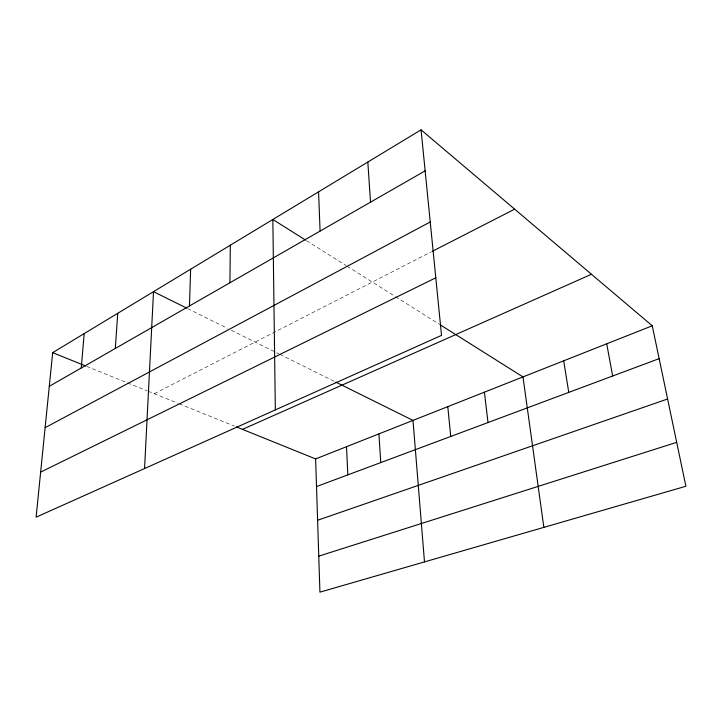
<?xml version="1.0" encoding="UTF-8"?>
<svg xmlns="http://www.w3.org/2000/svg" width="722" height="722" viewBox="0 0 722 722"><rect width="100%" height="100%" fill="white"/><g stroke="black" fill="none" stroke-linecap="round" stroke-linejoin="round"><path stroke-width="0.54" stroke-dasharray="3.61 2.71" d="M154.282 393.716L431.359 251.816M86.514 366.325L126.494 382.479M127.523 382.895L147.08 390.801M148.109 391.216L178.099 403.336M179.128 403.76L234.262 426.034M187.594 308.574L227.358 328.302M231.329 330.27L278.9 353.87M279.892 354.367L334.909 381.658M306.516 240.679L346.118 265.606M347.056 266.192L394.546 296.083M395.475 296.661L439.021 324.07"/><path stroke-width="1.08" d="M229.921 282.762L230.309 245.218M189.471 305.957L190.626 269.225M144.562 468.542L153.515 291.661L186.592 308.068M115.312 348.464L117.731 313.312M81.243 367.994L84.185 333.6M52.679 352.652L36.1 517.178L441.53 335.378L421.061 129.843L52.679 352.652L85.485 365.91M49.286 386.315L425.15 170.852M45.125 427.668L430.24 221.961M432.352 251.31L514.651 209.163M40.64 472.125L435.799 277.799M242.502 429.364L591.471 274.27M315.622 458.921L652.255 325.793L685.9 486.267L319.927 592.157L315.622 458.921L236.32 426.873M316.516 486.574L659.141 358.644M317.599 520.273L667.597 398.995M318.763 556.148L676.694 442.342M335.91 382.164L413.002 420.403L424.491 561.896M305.577 240.092L272.844 219.488L275.335 409.906M439.951 324.656L522.981 376.911L543.856 527.358M421.061 129.843L652.255 325.793M606.715 343.798L612.653 376M563.692 360.81L568.765 392.389M484.408 392.172L488 422.541M447.793 406.648L450.745 436.449M367.823 162.044L370.53 202.16M378.915 433.886L380.756 462.585M346.497 446.71L347.842 474.877M318.564 191.844L320.09 231.076"/></g></svg>
